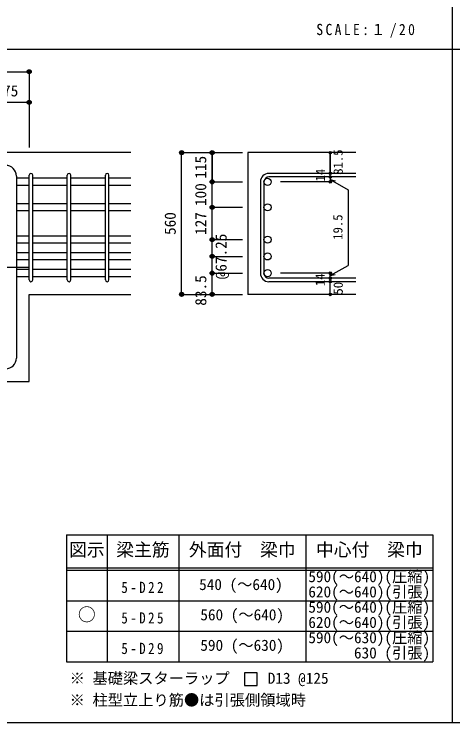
# Model space of a CAD drawing. Units: millimetres at full size, sheet at 1:20. Extents: x -3982 to 3969, y -2797 to 2801.
# Drawn here: x -2473 to -747, y -2797 to -10 of the extents above; entities that cross this region are included whole.
import ezdxf
from ezdxf.enums import TextEntityAlignment as Align

# ---------------------------------------------------------------- set-up
doc = ezdxf.new("R2010")
doc.units = ezdxf.units.MM
doc.header["$LTSCALE"] = 20
doc.header["$PDMODE"] = 32
doc.header["$PDSIZE"] = 10
doc.linetypes.add('CHAIN1', pattern=[8, 5, -1, 1, -1])
for name, color, linetype in [('6-1_躯体線', 2, 'Continuous'), ('6-4_フープ', 7, 'Continuous'), ('6-5_梁主筋', 7, 'Continuous'), ('6-6_S.T.P.', 7, 'Continuous'), ('6-7_文字', 7, 'Continuous'), ('6-D_寸法', 4, 'Continuous'), ('6-E_枠', 7, 'Continuous'), ('F-0_枠', 6, 'Continuous')]:
    doc.layers.add(name, color=color, linetype=linetype)
doc.styles.add('ＭＳ ゴシック', font='')
doc.styles.get('ＭＳ ゴシック').set_extended_font_data('MS Gothic')

msp = doc.modelspace()

# ---------------------------------------------------------------- linework, layer by layer
at = {"layer": '6-1_躯体線'}
for p, q in [((-2013.87, -554.67), (-3313.87, -554.67)), ((-1128.87, -554.67), (-1553.87, -554.67)), ((-1553.87, -554.67), (-1553.87, -1112.17)), ((-2413.87, -1112.17), (-2013.87, -1112.17)), ((-2413.87, -1454.67), (-2413.87, -1112.17)), ((-1128.87, -1112.17), (-1553.87, -1112.17)), ((-2554.37, -1454.67), (-2413.87, -1454.67))]:
    msp.add_line(p, q, dxfattribs=at)
at = {"layer": '6-4_フープ'}
msp.add_line((-2463.87, -646.67), (-2463.87, -1362.67), dxfattribs=at)
for centre, start, end in [((-2505.87, -646.67), 0, 90), ((-2505.87, -1362.67), 270, 0)]:
    msp.add_arc(centre, 42, start, end, dxfattribs=at)
at = {"layer": '6-5_梁主筋'}
for p, q in [((-2413.87, -655.6), (-2463.87, -655.6)), ((-2263.87, -655.6), (-2399.87, -655.6)), ((-2113.87, -655.6), (-2249.87, -655.6)), ((-2013.87, -655.6), (-2099.87, -655.6)), ((-2413.87, -683.6), (-2463.87, -683.6)), ((-2263.87, -683.6), (-2399.87, -683.6)), ((-2113.87, -683.6), (-2249.87, -683.6)), ((-2013.87, -683.6), (-2099.87, -683.6)), ((-2413.87, -755.67), (-2463.87, -755.67)), ((-2263.87, -755.67), (-2399.87, -755.67)), ((-2113.87, -755.67), (-2249.87, -755.67)), ((-2013.87, -755.67), (-2099.87, -755.67)), ((-2413.87, -783.67), (-2463.87, -783.67)), ((-2263.87, -783.67), (-2399.87, -783.67)), ((-2113.87, -783.67), (-2249.87, -783.67)), ((-2013.87, -783.67), (-2099.87, -783.67)), ((-2413.87, -882.67), (-2463.87, -882.67)), ((-2263.87, -882.67), (-2399.87, -882.67)), ((-2113.87, -882.67), (-2249.87, -882.67)), ((-2013.87, -882.67), (-2099.87, -882.67)), ((-2413.87, -910.67), (-2463.87, -910.67)), ((-2263.87, -910.67), (-2399.87, -910.67)), ((-2113.87, -910.67), (-2249.87, -910.67)), ((-2013.87, -910.67), (-2099.87, -910.67)), ((-2413.87, -948.67), (-2463.87, -948.67)), ((-2263.87, -948.67), (-2399.87, -948.67)), ((-2113.87, -948.67), (-2249.87, -948.67)), ((-2013.87, -948.67), (-2099.87, -948.67)), ((-2413.87, -976.67), (-2463.87, -976.67)), ((-2263.87, -976.67), (-2399.87, -976.67)), ((-2113.87, -976.67), (-2249.87, -976.67)), ((-2013.87, -976.67), (-2099.87, -976.67)), ((-2413.87, -1014.67), (-2463.87, -1014.67)), ((-2263.87, -1014.67), (-2399.87, -1014.67)), ((-2113.87, -1014.67), (-2249.87, -1014.67)), ((-2013.87, -1014.67), (-2099.87, -1014.67)), ((-2413.87, -1042.67), (-2463.87, -1042.67)), ((-2263.87, -1042.67), (-2399.87, -1042.67)), ((-2113.87, -1042.67), (-2249.87, -1042.67)), ((-2013.87, -1042.67), (-2099.87, -1042.67))]:
    msp.add_line(p, q, dxfattribs=at)
at = {"layer": '6-5_梁主筋', "color": 3}
for centre in [(-1475.87, -669.6), (-1475.87, -769.67), (-1475.87, -896.67), (-1475.87, -962.67), (-1475.87, -1028.67)]:
    msp.add_circle(centre, 14, dxfattribs=at)
at = {"layer": '6-6_S.T.P.'}
for p, q in [((-1128.87, -636.1), (-1470.37, -636.1)), ((-2413.87, -1055.17), (-2413.87, -643.1)), ((-2399.87, -1055.17), (-2399.87, -643.1)), ((-2263.87, -1055.17), (-2263.87, -643.1)), ((-2249.87, -1055.17), (-2249.87, -643.1)), ((-2113.87, -1055.17), (-2113.87, -643.1)), ((-2099.87, -1055.17), (-2099.87, -643.1)), ((-1128.87, -650.1), (-1470.37, -650.1)), ((-1503.87, -669.6), (-1503.87, -1028.67)), ((-1489.87, -669.6), (-1489.87, -1028.67)), ((-1128.87, -1048.17), (-1470.37, -1048.17)), ((-1128.87, -1062.17), (-1470.37, -1062.17))]:
    msp.add_line(p, q, dxfattribs=at)
for centre, radius, start, end in [((-2406.87, -643.1), 7, 0, 180), ((-2406.87, -643.1), 7, 0, 180), ((-2406.87, -643.1), 7, 0, 180), ((-2406.87, -643.1), 7, 0, 180), ((-2256.87, -643.1), 7, 0, 180), ((-2106.87, -643.1), 7, 0, 180), ((-1470.37, -669.6), 33.5, 90, 180), ((-1470.37, -669.6), 19.5, 90, 180), ((-1470.37, -1028.67), 33.5, 180, 270), ((-1470.37, -1028.67), 19.5, 180, 270), ((-2406.87, -1055.17), 7, 180, 0), ((-2406.87, -1055.17), 7, 180, 0), ((-2406.87, -1055.17), 7, 180, 0), ((-2406.87, -1055.17), 7, 180, 0), ((-2256.87, -1055.17), 7, 180, 0), ((-2106.87, -1055.17), 7, 180, 0)]:
    msp.add_arc(centre, radius, start, end, dxfattribs=at)
at = {"layer": '6-7_文字'}
msp.add_lwpolyline([(-1566.86, -2650.46), (-1516.86, -2650.46), (-1516.86, -2600.46), (-1566.86, -2600.46)], close=True, dxfattribs=at)
at = {"layer": '6-D_寸法'}
for p, q in [((-3313.87, -236.65), (-2413.87, -236.65)), ((-2588.87, -356.65), (-2413.87, -356.65)), ((-2413.87, -356.65), (-2413.87, -534.67)), ((-2413.87, -356.65), (-2413.87, -534.67)), ((-1813.87, -554.67), (-1693.87, -554.67)), ((-1813.87, -554.67), (-1693.87, -554.67)), ((-1813.87, -1112.17), (-1813.87, -554.67)), ((-1693.87, -554.67), (-1573.87, -554.67)), ((-1693.87, -554.67), (-1693.87, -669.6)), ((-1693.87, -669.6), (-1693.87, -554.67)), ((-1228.87, -650.1), (-1228.87, -636.1)), ((-1228.87, -650.1), (-1228.87, -669.6)), ((-1228.87, -659.85), (-1158.81, -700.3)), ((-1228.87, -659.85), (-1209.55, -665.03)), ((-1693.87, -669.6), (-1573.87, -669.6)), ((-1693.87, -769.67), (-1693.87, -669.6)), ((-1228.87, -669.6), (-1424.95, -669.6)), ((-1158.81, -700.3), (-1158.81, -997.97)), ((-1693.87, -896.67), (-1693.87, -769.67)), ((-1693.87, -769.67), (-1573.87, -769.67)), ((-1693.87, -896.67), (-1573.87, -896.67)), ((-1693.87, -896.67), (-1573.87, -896.67)), ((-1693.87, -896.67), (-1573.87, -896.67)), ((-1693.87, -1028.67), (-1693.87, -896.67)), ((-1693.87, -962.67), (-1573.87, -962.67)), ((-1693.87, -962.67), (-1573.87, -962.67)), ((-1693.87, -962.67), (-1573.87, -962.67)), ((-1228.87, -1038.42), (-1158.81, -997.97)), ((-1693.87, -1028.67), (-1573.87, -1028.67)), ((-1693.87, -1028.67), (-1573.87, -1028.67)), ((-1693.87, -1028.67), (-1573.87, -1028.67)), ((-1228.87, -1028.67), (-1424.95, -1028.67)), ((-1228.87, -1048.17), (-1228.87, -1028.67)), ((-1228.87, -1038.42), (-1209.55, -1033.25)), ((-1228.87, -1062.17), (-1228.87, -1048.17)), ((-1228.87, -1112.17), (-1228.87, -1062.17)), ((-1693.87, -1112.17), (-1573.87, -1112.17))]:
    msp.add_line(p, q, dxfattribs=at)
at = {"layer": '6-D_寸法', "linetype": 'CHAIN1'}
msp.add_line((-3313.87, -1004.67), (-2413.87, -1004.67), dxfattribs=at)
at = {"layer": '6-D_寸法'}
for points in [[(-2413.87, -236.65), (-2413.87, -356.65), (-2413.87, -534.67)], [(-1813.87, -554.67), (-1693.87, -554.67), (-1573.87, -554.67)], [(-1228.87, -636.1), (-1228.87, -554.67), (-1228.87, -636.1)], [(-1813.87, -1112.17), (-1693.87, -1112.17), (-1693.87, -1028.67)]]:
    msp.add_lwpolyline(points, dxfattribs=at)
for centre, radius in [((-2413.87, -236.65), 8), ((-2413.87, -236.65), 7.2), ((-2413.87, -236.65), 6.4), ((-2413.87, -236.65), 5.6), ((-2413.87, -236.65), 4.8), ((-2413.87, -236.65), 4), ((-2413.87, -236.65), 3.2), ((-2413.87, -236.65), 2.4), ((-2413.87, -236.65), 1.6), ((-2413.87, -236.65), 0.8), ((-2413.87, -356.65), 8), ((-2413.87, -356.65), 7.2), ((-2413.87, -356.65), 6.4), ((-2413.87, -356.65), 5.6), ((-2413.87, -356.65), 4.8), ((-2413.87, -356.65), 4), ((-2413.87, -356.65), 3.2), ((-2413.87, -356.65), 2.4), ((-2413.87, -356.65), 1.6), ((-2413.87, -356.65), 0.8), ((-1813.87, -554.67), 8), ((-1813.87, -554.67), 7.2), ((-1813.87, -554.67), 6.4), ((-1813.87, -554.67), 5.6), ((-1813.87, -554.67), 4.8), ((-1813.87, -554.67), 4), ((-1813.87, -554.67), 3.2), ((-1813.87, -554.67), 2.4), ((-1813.87, -554.67), 1.6), ((-1813.87, -554.67), 0.8), ((-1693.87, -554.67), 8), ((-1693.87, -554.67), 7.2), ((-1693.87, -554.67), 6.4), ((-1693.87, -554.67), 5.6), ((-1693.87, -554.67), 4.8), ((-1693.87, -554.67), 4), ((-1693.87, -554.67), 3.2), ((-1693.87, -554.67), 2.4), ((-1693.87, -554.67), 1.6), ((-1693.87, -554.67), 0.8), ((-1228.87, -554.67), 4), ((-1228.87, -554.67), 3.6), ((-1228.87, -554.67), 3.2), ((-1228.87, -554.67), 2.8), ((-1228.87, -554.67), 2.4), ((-1228.87, -554.67), 2), ((-1228.87, -554.67), 1.6), ((-1228.87, -554.67), 1.2), ((-1228.87, -554.67), 0.8), ((-1228.87, -554.67), 0.4), ((-1228.87, -636.1), 4), ((-1228.87, -636.1), 3.6), ((-1228.87, -636.1), 3.2), ((-1228.87, -636.1), 2.8), ((-1228.87, -636.1), 2.4), ((-1228.87, -636.1), 2), ((-1228.87, -636.1), 1.6), ((-1228.87, -636.1), 1.2), ((-1228.87, -636.1), 0.8), ((-1228.87, -636.1), 0.4), ((-1693.87, -669.6), 8), ((-1693.87, -669.6), 7.2), ((-1693.87, -669.6), 6.4), ((-1693.87, -669.6), 5.6), ((-1693.87, -669.6), 4.8), ((-1693.87, -669.6), 4), ((-1693.87, -669.6), 3.2), ((-1693.87, -669.6), 2.4), ((-1693.87, -669.6), 1.6), ((-1693.87, -669.6), 0.8), ((-1228.87, -650.1), 4), ((-1228.87, -669.6), 4), ((-1228.87, -650.1), 3.6), ((-1228.87, -669.6), 3.6), ((-1228.87, -650.1), 3.2), ((-1228.87, -669.6), 3.2), ((-1228.87, -650.1), 2.8), ((-1228.87, -669.6), 2.8), ((-1228.87, -650.1), 2.4), ((-1228.87, -669.6), 2.4), ((-1228.87, -650.1), 2), ((-1228.87, -669.6), 2), ((-1228.87, -650.1), 1.6), ((-1228.87, -669.6), 1.6), ((-1228.87, -650.1), 1.2), ((-1228.87, -669.6), 1.2), ((-1228.87, -650.1), 0.8), ((-1228.87, -669.6), 0.8), ((-1228.87, -650.1), 0.4), ((-1228.87, -669.6), 0.4), ((-1693.87, -769.67), 8), ((-1693.87, -769.67), 7.2), ((-1693.87, -769.67), 6.4), ((-1693.87, -769.67), 5.6), ((-1693.87, -769.67), 4.8), ((-1693.87, -769.67), 4), ((-1693.87, -769.67), 3.2), ((-1693.87, -769.67), 2.4), ((-1693.87, -769.67), 1.6), ((-1693.87, -769.67), 0.8), ((-1693.87, -896.67), 8), ((-1693.87, -896.67), 7.2), ((-1693.87, -896.67), 6.4), ((-1693.87, -896.67), 5.6), ((-1693.87, -896.67), 4.8), ((-1693.87, -896.67), 4), ((-1693.87, -896.67), 3.2), ((-1693.87, -896.67), 2.4), ((-1693.87, -896.67), 1.6), ((-1693.87, -896.67), 0.8), ((-1693.87, -962.67), 8), ((-1693.87, -962.67), 7.2), ((-1693.87, -962.67), 6.4), ((-1693.87, -962.67), 5.6), ((-1693.87, -962.67), 4.8), ((-1693.87, -962.67), 4), ((-1693.87, -962.67), 3.2), ((-1693.87, -962.67), 2.4), ((-1693.87, -962.67), 1.6), ((-1693.87, -962.67), 0.8), ((-1693.87, -1028.67), 8), ((-1693.87, -1028.67), 7.2), ((-1693.87, -1028.67), 6.4), ((-1693.87, -1028.67), 5.6), ((-1693.87, -1028.67), 4.8), ((-1693.87, -1028.67), 4), ((-1693.87, -1028.67), 3.2), ((-1693.87, -1028.67), 2.4), ((-1693.87, -1028.67), 1.6), ((-1693.87, -1028.67), 0.8), ((-1228.87, -1028.67), 4), ((-1228.87, -1028.67), 3.6), ((-1228.87, -1028.67), 3.2), ((-1228.87, -1028.67), 2.8), ((-1228.87, -1028.67), 2.4), ((-1228.87, -1028.67), 2), ((-1228.87, -1028.67), 1.6), ((-1228.87, -1028.67), 1.2), ((-1228.87, -1028.67), 0.8), ((-1228.87, -1028.67), 0.4), ((-1228.87, -1048.17), 4), ((-1228.87, -1062.17), 4), ((-1228.87, -1048.17), 3.6), ((-1228.87, -1062.17), 3.6), ((-1228.87, -1048.17), 3.2), ((-1228.87, -1048.17), 2.8), ((-1228.87, -1048.17), 2.4), ((-1228.87, -1048.17), 2), ((-1228.87, -1048.17), 1.6), ((-1228.87, -1048.17), 1.2), ((-1228.87, -1048.17), 0.8), ((-1228.87, -1048.17), 0.4), ((-1228.87, -1062.17), 3.2), ((-1228.87, -1062.17), 2.8), ((-1228.87, -1062.17), 2.4), ((-1228.87, -1062.17), 2), ((-1228.87, -1062.17), 1.6), ((-1228.87, -1062.17), 1.2), ((-1228.87, -1062.17), 0.8), ((-1228.87, -1062.17), 0.4), ((-1813.87, -1112.17), 8), ((-1813.87, -1112.17), 7.2), ((-1813.87, -1112.17), 6.4), ((-1813.87, -1112.17), 5.6), ((-1813.87, -1112.17), 4.8), ((-1813.87, -1112.17), 4), ((-1813.87, -1112.17), 3.2), ((-1813.87, -1112.17), 2.4), ((-1813.87, -1112.17), 1.6), ((-1813.87, -1112.17), 0.8), ((-1693.87, -1112.17), 8), ((-1693.87, -1112.17), 7.2), ((-1693.87, -1112.17), 6.4), ((-1693.87, -1112.17), 5.6), ((-1693.87, -1112.17), 4.8), ((-1693.87, -1112.17), 4), ((-1693.87, -1112.17), 3.2), ((-1693.87, -1112.17), 2.4), ((-1693.87, -1112.17), 1.6), ((-1693.87, -1112.17), 0.8), ((-1228.87, -1112.17), 4), ((-1228.87, -1112.17), 3.6), ((-1228.87, -1112.17), 3.2), ((-1228.87, -1112.17), 2.8), ((-1228.87, -1112.17), 2.4), ((-1228.87, -1112.17), 2), ((-1228.87, -1112.17), 1.6), ((-1228.87, -1112.17), 1.2), ((-1228.87, -1112.17), 0.8), ((-1228.87, -1112.17), 0.4)]:
    msp.add_circle(centre, radius, dxfattribs=at)
at = {"layer": '6-D_寸法', "color": 7}
for p in [(-2413.87, -236.65), (-2413.87, -356.65), (-1813.87, -554.67), (-1693.87, -554.67), (-1228.87, -554.67), (-1228.87, -636.1), (-1693.87, -669.6), (-1228.87, -650.1), (-1228.87, -669.6), (-1693.87, -769.67), (-1693.87, -896.67), (-1693.87, -962.67), (-1693.87, -1028.67), (-1228.87, -1028.67), (-1228.87, -1028.67), (-1228.87, -1028.67), (-1228.87, -1048.17), (-1228.87, -1062.17), (-1813.87, -1112.17), (-1693.87, -1112.17), (-1228.87, -1112.17)]:
    msp.add_point(p, dxfattribs=at)
at = {"layer": '6-E_枠', "color": 3}
for p, q in [((-2267.02, -2056.95), (-2267.02, -2556.95)), ((-2267.02, -2056.95), (-825.33, -2056.95)), ((-825.33, -2056.95), (-825.33, -2556.95)), ((-2267.02, -2556.95), (-825.33, -2556.95))]:
    msp.add_line(p, q, dxfattribs=at)
at = {"layer": '6-E_枠'}
for p, q in [((-2107.02, -2056.95), (-2107.02, -2556.95)), ((-1825.33, -2056.95), (-1825.33, -2556.95)), ((-1325.33, -2056.95), (-1325.33, -2556.95)), ((-2267.02, -2186.95), (-825.33, -2186.95)), ((-2267.02, -2196.95), (-825.33, -2196.95)), ((-2267.02, -2316.95), (-825.33, -2316.95)), ((-2267.02, -2436.95), (-825.33, -2436.95))]:
    msp.add_line(p, q, dxfattribs=at)
at = {"layer": 'F-0_枠', "color": 2}
for p, q in [((-749.76, 2800.77), (-749.76, -2796.83)), ((-3981.92, -148.03), (2482.4, -148.03))]:
    msp.add_line(p, q, dxfattribs=at)
at = {"layer": 'F-0_枠'}
msp.add_line((3969.4, -2796.83), (-3981.92, -2796.83), dxfattribs=at)

# ---------------------------------------------------------------- texts
at = {"layer": '6-7_文字', "color": 2, "style": 'ＭＳ ゴシック'}
for s, p in [('図示', (-2257.02, -2156.95)), ('梁主筋', (-2071.17, -2156.95)), ('外面付\u3000梁巾', (-1785.33, -2156.95)), ('中心付\u3000梁巾', (-1285.33, -2156.95)), ('○', (-2222.02, -2411.95))]:
    msp.add_text(s, height=51.32, dxfattribs=at).set_placement(p, align=Align.BOTTOM_LEFT)
at = {"layer": '6-7_文字', "style": 'ＭＳ ゴシック'}
for s, p in [('590(～640)(圧縮)', (-1315.33, -2256.95)), ('540 (～640)', (-1745.02, -2287.95)), ('620(～640)(引張)', (-1315.33, -2316.95)), ('590(～640)(圧縮)', (-1315.33, -2376.95)), ('560 (～640)', (-1740.33, -2406.95)), ('620(～640)(引張)', (-1315.33, -2436.95)), ('590(～630)(圧縮)', (-1315.33, -2496.95)), ('590 (～630)', (-1740.33, -2526.95)), ('      630 (引張)', (-1315.33, -2556.95)), ('※ 基礎梁スターラップ     D13 @125', (-2254.64, -2656.67)), ('※ 柱型立上り筋●は引張側領域時', (-2254.64, -2742.34))]:
    msp.add_text(s, height=43.99, dxfattribs=at).set_placement(p, align=Align.BOTTOM_LEFT)
at = {"layer": '6-7_文字', "color": 2, "insert": (-1283.99, -103.03), "char_height": 43.99, "attachment_point": 7, "style": 'ＭＳ ゴシック'}
msp.add_mtext('\\T1.34;\\W0.9;SCALE:１/20', dxfattribs=at)
at = {"layer": '6-7_文字', "char_height": 43.99, "attachment_point": 7, "style": 'ＭＳ ゴシック'}
for s, insert in [('\\T1.38;\\W0.85;5-D22', (-2051.17, -2286.95)), ('\\T1.38;\\W0.85;5-D25', (-2051.17, -2406.95)), ('\\T1.38;\\W0.85;5-D29', (-2051.17, -2526.95))]:
    msp.add_mtext(s, dxfattribs=dict(at, insert=insert))
at = {"layer": '6-D_寸法', "style": 'ＭＳ ゴシック'}
msp.add_text('175', height=43.99, dxfattribs=at).set_placement((-2546.37, -346.65), align=Align.BOTTOM_LEFT)
for s, height, p in [('81.5', 36.66, (-1168.98, -641.85)), ('115', 43.99, (-1703.87, -657.14)), ('14', 36.66, (-1238.87, -668.03)), ('100', 43.99, (-1703.87, -764.64)), ('560', 43.99, (-1823.87, -878.42)), ('127', 43.99, (-1703.87, -878.17)), ('19.5', 36.66, (-1170.03, -897.4)), ('@67.25', 43.99, (-1623.87, -1052.67)), ('83.5', 43.99, (-1703.46, -1156.6)), ('14', 36.66, (-1239.53, -1079.84)), ('50', 36.66, (-1168.79, -1112.97))]:
    msp.add_text(s, height=height, rotation=90, dxfattribs=at).set_placement(p, align=Align.BOTTOM_LEFT)

doc.saveas('drawing.dxf')
